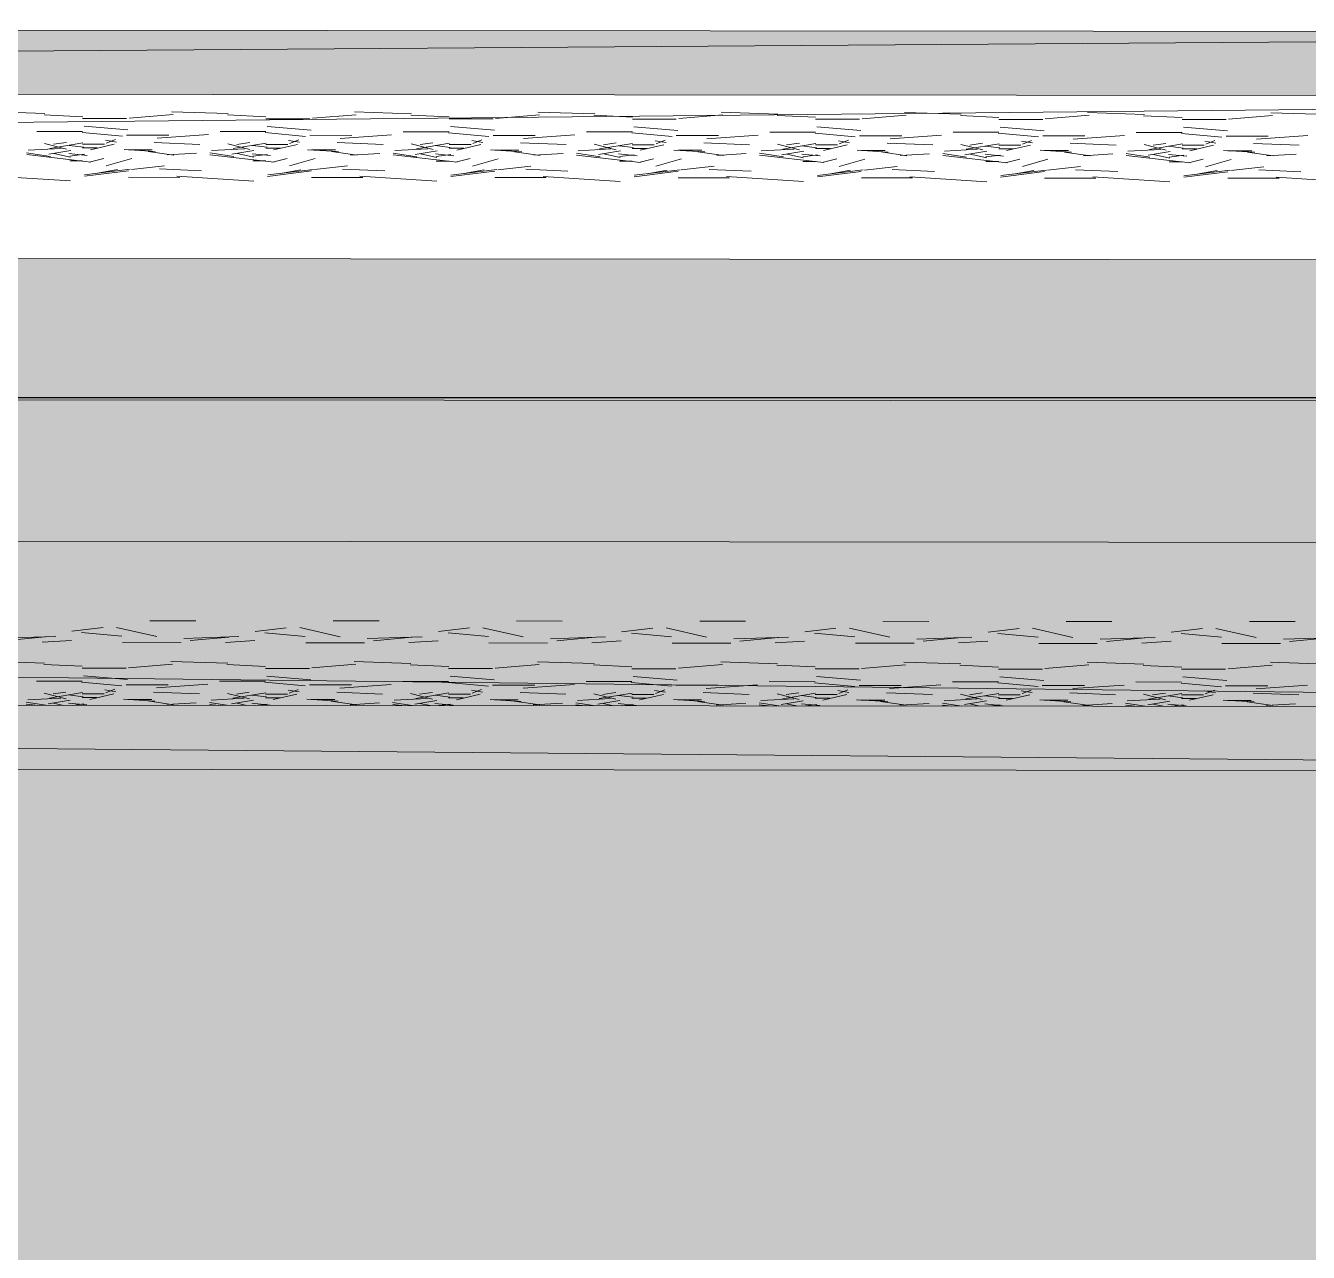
# Model space of a CAD drawing. Header units: inches. Extents: x -957 to 3394, y -3 to 3008.
# Drawn here: x 652.28 to 659.27, y 2179.73 to 2186.42 of the extents above; entities that cross this region are included whole.
import ezdxf

# ---------------------------------------------------------------- set-up
doc = ezdxf.new("R2010")
doc.units = ezdxf.units.IN
doc.header["$MEASUREMENT"] = 0
for name, color, linetype in [('hatches', 7, 'Continuous'), ('PDF_0', 7, 'Continuous'), ('PDF_GROUND', 7, 'Continuous')]:
    doc.layers.add(name, color=color, linetype=linetype)

msp = doc.modelspace()

# ---------------------------------------------------------------- hatches: boundary and pattern name
at = {"layer": 'hatches', "true_color": 0x000000}
h = msp.add_hatch(color=18, dxfattribs=at)
h.dxf.hatch_style = 1
h.paths.add_polyline_path([(423.8217, 2184.3908), (423.8217, 1866.7262), (660.591, 1866.7262), (660.591, 2184.3908)])
h.paths.add_polyline_path([(648.591, 2172.3908), (648.591, 1878.7262), (435.8217, 1878.7262), (435.8217, 2172.3908)], flags=16)

# ---------------------------------------------------------------- linework, layer by layer
at = {"layer": 'PDF_0', "lineweight": 0}
for points in [[(622.6145, 2186.4208), (666.4468, 2186.3833), (622.6142, 2186.0714)], [(622.6096, 2186.0714), (666.4465, 2186.0339), (622.6092, 2185.5993)], [(652.0735, 2185.9521), (652.3832, 2185.9418)], [(652.379, 2185.9344), (652.5888, 2185.9244)], [(652.5885, 2185.9139), (652.8282, 2185.9137)], [(652.8419, 2185.9165), (653.0816, 2185.9362)], [(653.0725, 2185.9512), (653.3821, 2185.9409)], [(653.378, 2185.9336), (653.5878, 2185.9236)], [(653.5874, 2185.913), (653.8272, 2185.9128)], [(653.8409, 2185.9157), (654.0806, 2185.9353)], [(654.0715, 2185.9504), (654.3811, 2185.9401)], [(654.377, 2185.9327), (654.5868, 2185.9227)], [(654.5864, 2185.9122), (654.8261, 2185.912)], [(654.8399, 2185.9148), (655.0796, 2185.9345)], [(655.0705, 2185.9495), (655.3802, 2185.9392)], [(655.3759, 2185.9319), (655.5858, 2185.9219)], [(655.5854, 2185.9113), (655.8251, 2185.9111)], [(655.8388, 2185.914), (656.0786, 2185.9336)], [(656.0695, 2185.9487), (656.3792, 2185.9383)], [(656.3749, 2185.931), (656.5848, 2185.921)], [(656.5844, 2185.9105), (656.8241, 2185.9103)], [(656.8378, 2185.9131), (657.0776, 2185.9328)], [(657.0685, 2185.9478), (657.3782, 2185.9375)], [(657.3739, 2185.9302), (657.5838, 2185.9202)], [(657.8368, 2185.9122), (658.0765, 2185.9319)], [(658.0675, 2185.9469), (658.3771, 2185.9366)], [(658.3729, 2185.9293), (658.5828, 2185.9193)], [(658.8358, 2185.9114), (659.0755, 2185.9311)], [(659.0665, 2185.9461), (659.3761, 2185.9358)], [(652.3387, 2185.8441), (652.5884, 2185.8439)], [(652.596, 2185.872), (652.8357, 2185.8519)], [(653.3376, 2185.8432), (653.5874, 2185.843)], [(653.595, 2185.8712), (653.8347, 2185.8511)], [(654.3366, 2185.8424), (654.5864, 2185.8422)], [(654.594, 2185.8703), (654.8337, 2185.8502)], [(655.3356, 2185.8415), (655.5854, 2185.8413)], [(655.5929, 2185.8695), (655.8327, 2185.8494)], [(656.3346, 2185.8407), (656.5844, 2185.8405)], [(656.5919, 2185.8686), (656.8317, 2185.8485)], [(657.5834, 2185.9096), (657.8231, 2185.9094)], [(657.591, 2185.8677), (657.8307, 2185.8477)], [(658.5824, 2185.9088), (658.8221, 2185.9085)], [(658.5899, 2185.8669), (658.8297, 2185.8468)], [(652.3811, 2185.7773), (652.501, 2185.7471)], [(652.4103, 2185.7511), (652.5902, 2185.781)], [(652.4303, 2185.7739), (652.5002, 2185.7838)], [(652.805, 2185.8181), (652.5852, 2185.8384)], [(652.5883, 2185.7739), (652.7082, 2185.7738)], [(652.7605, 2185.7738), (652.6307, 2185.7438)], [(652.7127, 2185.7956), (652.7726, 2185.7857)], [(652.7674, 2185.7994), (652.7175, 2185.7795)], [(652.8281, 2185.8237), (653.0579, 2185.8235)], [(652.9778, 2185.7838), (653.2276, 2185.7735)], [(652.9943, 2185.8069), (653.2741, 2185.8265)], [(653.3801, 2185.7765), (653.5, 2185.7463)], [(653.4093, 2185.7503), (653.5891, 2185.7802)], [(653.4293, 2185.773), (653.4992, 2185.783)], [(653.804, 2185.8172), (653.5842, 2185.8375)], [(653.5873, 2185.7731), (653.7072, 2185.773)], [(653.7595, 2185.7729), (653.6296, 2185.7429)], [(653.7117, 2185.7947), (653.7716, 2185.7849)], [(653.7664, 2185.7985), (653.7165, 2185.7787)], [(653.8271, 2185.8228), (654.0569, 2185.8226)], [(653.9768, 2185.7829), (654.2265, 2185.7727)], [(653.9933, 2185.806), (654.2731, 2185.8256)], [(654.3791, 2185.7756), (654.499, 2185.7454)], [(654.4082, 2185.7494), (654.5881, 2185.7793)], [(654.4283, 2185.7721), (654.4982, 2185.7821)], [(654.803, 2185.8164), (654.5832, 2185.8367)], [(654.5863, 2185.7722), (654.7062, 2185.7721)], [(654.7585, 2185.7721), (654.6286, 2185.7421)], [(654.7107, 2185.7939), (654.7705, 2185.784)], [(654.7654, 2185.7977), (654.7154, 2185.7778)], [(654.8261, 2185.8219), (655.0559, 2185.8217)], [(654.9758, 2185.7821), (655.2255, 2185.7718)], [(654.9923, 2185.8052), (655.2721, 2185.8248)], [(655.3781, 2185.7748), (655.498, 2185.7445)], [(655.4072, 2185.7486), (655.5871, 2185.7785)], [(655.4273, 2185.7713), (655.4972, 2185.7813)], [(655.802, 2185.8155), (655.5822, 2185.8358)], [(655.5853, 2185.7714), (655.7051, 2185.7713)], [(655.7575, 2185.7712), (655.6276, 2185.7412)], [(655.7096, 2185.793), (655.7695, 2185.7832)], [(655.7644, 2185.7968), (655.7144, 2185.777)], [(655.8251, 2185.8211), (656.0549, 2185.8209)], [(655.9747, 2185.7812), (656.2245, 2185.771)], [(655.9913, 2185.8043), (656.271, 2185.8239)], [(656.3771, 2185.7739), (656.4969, 2185.7437)], [(656.4062, 2185.7477), (656.5861, 2185.7776)], [(656.4263, 2185.7704), (656.4961, 2185.7804)], [(656.801, 2185.8147), (656.5812, 2185.835)], [(656.5843, 2185.7705), (656.7041, 2185.7704)], [(656.7086, 2185.7922), (656.7685, 2185.7823)], [(656.7633, 2185.796), (656.7134, 2185.7761)], [(656.824, 2185.8202), (657.0539, 2185.82)], [(656.9737, 2185.7804), (657.2234, 2185.7701)], [(656.9903, 2185.8035), (657.27, 2185.8231)], [(657.3336, 2185.8398), (657.5834, 2185.8396)], [(657.3761, 2185.7731), (657.4959, 2185.7428)], [(657.4052, 2185.7469), (657.5851, 2185.7768)], [(657.4252, 2185.7696), (657.4951, 2185.7796)], [(657.7999, 2185.8138), (657.5802, 2185.8341)], [(657.7076, 2185.7913), (657.7675, 2185.7815)], [(657.7623, 2185.7951), (657.7124, 2185.7753)], [(657.823, 2185.8194), (658.0528, 2185.8192)], [(657.9727, 2185.7795), (658.2224, 2185.7693)], [(657.9893, 2185.8026), (658.269, 2185.8222)], [(658.3326, 2185.839), (658.5823, 2185.8387)], [(658.3751, 2185.7722), (658.4949, 2185.742)], [(658.4042, 2185.746), (658.584, 2185.7759)], [(658.4242, 2185.7687), (658.4941, 2185.7787)], [(658.7989, 2185.813), (658.5792, 2185.8332)], [(658.7066, 2185.7905), (658.7665, 2185.7806)], [(658.7613, 2185.7942), (658.7114, 2185.7744)], [(658.822, 2185.8185), (659.0518, 2185.8183)], [(658.9717, 2185.7787), (659.2214, 2185.7684)], [(658.9883, 2185.8017), (659.268, 2185.8214)], [(652.2832, 2185.728), (652.413, 2185.708)], [(652.2836, 2185.7175), (652.6332, 2185.6772)], [(652.2923, 2185.7409), (652.4721, 2185.7507)], [(652.4035, 2185.72), (652.5234, 2185.74)], [(652.4322, 2185.7238), (652.5222, 2185.7036)], [(652.5139, 2185.7235), (652.6138, 2185.7134)], [(652.5148, 2185.7681), (652.5947, 2185.7582)], [(652.5181, 2185.7093), (652.598, 2185.7193)], [(652.5883, 2185.7539), (652.6682, 2185.7538)], [(652.8146, 2185.7452), (652.9844, 2185.7351)], [(652.8381, 2185.7438), (652.9679, 2185.7437)], [(652.9457, 2185.7353), (653.0856, 2185.7152)], [(653.0499, 2185.7156), (653.2097, 2185.7254)], [(653.2821, 2185.7272), (653.412, 2185.7072)], [(653.2826, 2185.7166), (653.6322, 2185.6764)], [(653.2913, 2185.7401), (653.471, 2185.7499)], [(653.4025, 2185.7191), (653.5224, 2185.7391)], [(653.4312, 2185.7229), (653.5211, 2185.7028)], [(653.5128, 2185.7226), (653.6128, 2185.7125)], [(653.5138, 2185.7672), (653.5937, 2185.7573)], [(653.5171, 2185.7085), (653.597, 2185.7185)], [(653.5873, 2185.753), (653.6672, 2185.7529)], [(653.8136, 2185.7444), (653.9834, 2185.7343)], [(653.8371, 2185.743), (653.9669, 2185.7429)], [(653.9447, 2185.7344), (654.0846, 2185.7143)], [(654.0488, 2185.7147), (654.2087, 2185.7245)], [(654.2811, 2185.7263), (654.411, 2185.7063)], [(654.2816, 2185.7158), (654.6312, 2185.6755)], [(654.2903, 2185.7392), (654.47, 2185.749)], [(654.4015, 2185.7183), (654.5214, 2185.7383)], [(654.4302, 2185.7221), (654.5201, 2185.7019)], [(654.5118, 2185.7218), (654.6118, 2185.7117)], [(654.5128, 2185.7664), (654.5927, 2185.7565)], [(654.5161, 2185.7076), (654.596, 2185.7176)], [(654.5863, 2185.7521), (654.6662, 2185.7521)], [(654.8126, 2185.7435), (654.9824, 2185.7334)], [(654.836, 2185.7421), (654.9659, 2185.742)], [(654.9437, 2185.7336), (655.0835, 2185.7135)], [(655.0478, 2185.7139), (655.2077, 2185.7237)], [(655.2801, 2185.7255), (655.41, 2185.7055)], [(655.2805, 2185.7149), (655.6302, 2185.6746)], [(655.2893, 2185.7383), (655.4691, 2185.7482)], [(655.4005, 2185.7174), (655.5204, 2185.7374)], [(655.4292, 2185.7212), (655.5191, 2185.7011)], [(655.5108, 2185.7209), (655.6108, 2185.7108)], [(655.5118, 2185.7655), (655.5917, 2185.7556)], [(655.5151, 2185.7068), (655.595, 2185.7168)], [(655.5853, 2185.7513), (655.6652, 2185.7512)], [(655.8116, 2185.7427), (655.9814, 2185.7326)], [(655.835, 2185.7413), (655.9649, 2185.7411)], [(655.9426, 2185.7327), (656.0825, 2185.7126)], [(656.0468, 2185.713), (656.2067, 2185.7228)], [(656.2791, 2185.7246), (656.409, 2185.7046)], [(656.2795, 2185.714), (656.6292, 2185.6738)], [(656.2883, 2185.7375), (656.4681, 2185.7473)], [(656.3995, 2185.7166), (656.5194, 2185.7366)], [(656.4282, 2185.7204), (656.5181, 2185.7002)], [(656.5098, 2185.7201), (656.6098, 2185.71)], [(656.5107, 2185.7646), (656.5907, 2185.7548)], [(656.5141, 2185.7059), (656.594, 2185.7159)], [(656.5843, 2185.7504), (656.6642, 2185.7504)], [(656.7565, 2185.7704), (656.6266, 2185.7404)], [(656.8106, 2185.7418), (656.9804, 2185.7317)], [(656.834, 2185.7404), (656.9638, 2185.7403)], [(656.9416, 2185.7319), (657.0815, 2185.7117)], [(657.0458, 2185.7121), (657.2056, 2185.722)], [(657.2781, 2185.7237), (657.4079, 2185.7038)], [(657.2785, 2185.7132), (657.6282, 2185.6729)], [(657.2873, 2185.7366), (657.4671, 2185.7465)], [(657.3984, 2185.7157), (657.5184, 2185.7357)], [(657.4273, 2185.7195), (657.5171, 2185.6994)], [(657.5088, 2185.7192), (657.6088, 2185.7091)], [(657.5097, 2185.7638), (657.5896, 2185.7539)], [(657.5131, 2185.7051), (657.593, 2185.715)], [(657.5833, 2185.7697), (657.7031, 2185.7696)], [(657.5833, 2185.7496), (657.6632, 2185.7495)], [(657.7554, 2185.7695), (657.6256, 2185.7395)], [(657.8096, 2185.741), (657.9794, 2185.7308)], [(657.833, 2185.7395), (657.9628, 2185.7394)], [(657.9406, 2185.731), (658.0805, 2185.7109)], [(658.0448, 2185.7113), (658.2046, 2185.7211)], [(658.2771, 2185.7229), (658.407, 2185.7029)], [(658.2775, 2185.7123), (658.6272, 2185.6721)], [(658.2863, 2185.7358), (658.4661, 2185.7456)], [(658.3974, 2185.7149), (658.5174, 2185.7349)], [(658.4262, 2185.7187), (658.5161, 2185.6985)], [(658.5078, 2185.7184), (658.6077, 2185.7082)], [(658.5087, 2185.7629), (658.5886, 2185.753)], [(658.5121, 2185.7042), (658.592, 2185.7142)], [(658.5823, 2185.7688), (658.7021, 2185.7687)], [(658.5823, 2185.7487), (658.6622, 2185.7487)], [(658.7544, 2185.7687), (658.6246, 2185.7386)], [(658.8085, 2185.7401), (658.9784, 2185.73)], [(658.832, 2185.7387), (658.9618, 2185.7386)], [(658.9396, 2185.7302), (659.0795, 2185.71)], [(659.0438, 2185.7104), (659.2036, 2185.7203)], [(652.5183, 2185.6841), (652.5883, 2185.6841)], [(652.5988, 2185.6078), (652.8485, 2185.6377)], [(652.7037, 2185.6972), (652.6237, 2185.6772)], [(652.6689, 2185.6158), (652.7788, 2185.6357)], [(652.7167, 2185.6569), (652.8566, 2185.6967)], [(652.8542, 2185.6366), (653.0341, 2185.6563)], [(653.0067, 2185.6395), (653.2365, 2185.6293)], [(653.5172, 2185.6833), (653.5873, 2185.6832)], [(653.5977, 2185.607), (653.8475, 2185.6368)], [(653.7027, 2185.6964), (653.6227, 2185.6764)], [(653.6679, 2185.615), (653.7778, 2185.6349)], [(653.7157, 2185.6561), (653.8556, 2185.6959)], [(653.8532, 2185.6358), (654.0331, 2185.6555)], [(654.0057, 2185.6387), (654.2355, 2185.6284)], [(654.5162, 2185.6824), (654.5862, 2185.6824)], [(654.5967, 2185.6061), (654.8465, 2185.636)], [(654.7017, 2185.6955), (654.6216, 2185.6755)], [(654.6669, 2185.6141), (654.7768, 2185.634)], [(654.7146, 2185.6552), (654.8545, 2185.695)], [(654.8522, 2185.6349), (655.0321, 2185.6546)], [(655.0047, 2185.6378), (655.2345, 2185.6276)], [(655.5152, 2185.6816), (655.5852, 2185.6815)], [(655.5957, 2185.6053), (655.8455, 2185.6351)], [(655.7007, 2185.6947), (655.6206, 2185.6747)], [(655.6659, 2185.6133), (655.7758, 2185.6332)], [(655.7136, 2185.6543), (655.8535, 2185.6942)], [(655.8512, 2185.6341), (656.031, 2185.6538)], [(656.0037, 2185.6369), (656.2335, 2185.6267)], [(656.5142, 2185.6807), (656.5842, 2185.6807)], [(656.5947, 2185.6044), (656.8445, 2185.6342)], [(656.6997, 2185.6938), (656.6197, 2185.6738)], [(656.6649, 2185.6124), (656.7748, 2185.6323)], [(656.7126, 2185.6535), (656.8525, 2185.6933)], [(656.8502, 2185.6332), (657.03, 2185.6529)], [(657.0027, 2185.6361), (657.2325, 2185.6259)], [(657.5132, 2185.6799), (657.5832, 2185.6798)], [(657.5937, 2185.6036), (657.8435, 2185.6334)], [(657.6987, 2185.693), (657.6187, 2185.6729)], [(657.6639, 2185.6116), (657.7738, 2185.6315)], [(657.7116, 2185.6526), (657.8514, 2185.6925)], [(657.8492, 2185.6324), (658.029, 2185.6521)], [(658.0017, 2185.6352), (658.2315, 2185.625)], [(658.5122, 2185.679), (658.5822, 2185.6789)], [(658.5927, 2185.6027), (658.8425, 2185.6325)], [(658.6976, 2185.6921), (658.6177, 2185.6721)], [(658.6629, 2185.6107), (658.7728, 2185.6306)], [(658.7105, 2185.6518), (658.8504, 2185.6916)], [(658.8482, 2185.6315), (659.0279, 2185.6512)], [(659.0007, 2185.6344), (659.2305, 2185.6241)], [(652.1024, 2185.6009), (652.5224, 2185.5737)], [(652.5979, 2185.5994), (652.8378, 2185.6291)], [(652.8379, 2185.5938), (653.1177, 2185.5936)], [(653.1014, 2185.6001), (653.5214, 2185.5729)], [(653.5969, 2185.5985), (653.8368, 2185.6282)], [(653.8369, 2185.593), (654.1167, 2185.5927)], [(654.1004, 2185.5992), (654.5204, 2185.572)], [(654.5959, 2185.5977), (654.8358, 2185.6274)], [(654.8359, 2185.5921), (655.1156, 2185.5919)], [(655.0994, 2185.5984), (655.5193, 2185.5712)], [(655.5949, 2185.5968), (655.8347, 2185.6265)], [(655.8349, 2185.5913), (656.1146, 2185.591)], [(656.0984, 2185.5975), (656.5182, 2185.5703)], [(656.5939, 2185.596), (656.8337, 2185.6257)], [(656.8339, 2185.5904), (657.1136, 2185.5902)], [(657.0974, 2185.5966), (657.5172, 2185.5695)], [(657.5929, 2185.5951), (657.8327, 2185.6248)], [(657.8329, 2185.5896), (658.1126, 2185.5893)], [(658.0963, 2185.5958), (658.5162, 2185.5686)], [(658.5919, 2185.5943), (658.8317, 2185.624)], [(658.8319, 2185.5887), (659.1116, 2185.5885)], [(659.0953, 2185.5949), (659.5152, 2185.5677)], [(397.2218, 2184.5985), (661.2522, 2184.3727)], [(622.6068, 2182.7401), (666.4437, 2182.7027), (622.6072, 2183.2121)], [(652.5298, 2183.1186), (652.6996, 2183.1386)], [(652.7729, 2183.1394), (652.9926, 2183.0891)], [(652.9557, 2183.1762), (653.2055, 2183.176)], [(653.5288, 2183.1178), (653.6986, 2183.1377)], [(653.7719, 2183.1385), (653.9916, 2183.0883)], [(653.9547, 2183.1754), (654.2045, 2183.1752)], [(654.5278, 2183.1169), (654.6976, 2183.1368)], [(654.7708, 2183.1377), (654.9906, 2183.0874)], [(654.9537, 2183.1745), (655.2034, 2183.1743)], [(655.5267, 2183.116), (655.6966, 2183.136)], [(655.7698, 2183.1368), (655.9896, 2183.0866)], [(655.9526, 2183.1737), (656.2024, 2183.1735)], [(656.5257, 2183.1152), (656.6956, 2183.1351)], [(656.7688, 2183.136), (656.9886, 2183.0857)], [(656.9516, 2183.1728), (657.2014, 2183.1726)], [(657.5247, 2183.1143), (657.6946, 2183.1343)], [(657.7677, 2183.1351), (657.9875, 2183.0848)], [(657.9506, 2183.172), (658.2003, 2183.1717)], [(658.5237, 2183.1135), (658.6936, 2183.1334)], [(658.7667, 2183.1342), (658.9865, 2183.084)], [(658.9496, 2183.1711), (659.1993, 2183.1709)], [(652.142, 2183.0805), (652.4416, 2183.0902)], [(652.176, 2183.0681), (652.3857, 2183.088)], [(652.3682, 2183.0589), (652.528, 2183.0687)], [(652.5829, 2183.1111), (652.8027, 2183.0909)], [(652.8058, 2183.0565), (653.1255, 2183.0562)], [(653.1409, 2183.0797), (653.4406, 2183.0894)], [(653.175, 2183.0673), (653.3847, 2183.0872)], [(653.3672, 2183.058), (653.527, 2183.0678)], [(653.5819, 2183.1102), (653.8016, 2183.09)], [(653.8048, 2183.0557), (654.1244, 2183.0554)], [(654.1399, 2183.0788), (654.4396, 2183.0885)], [(654.1739, 2183.0664), (654.3837, 2183.0863)], [(654.3662, 2183.0572), (654.526, 2183.067)], [(654.5809, 2183.1094), (654.8006, 2183.0892)], [(654.8038, 2183.0548), (655.1234, 2183.0545)], [(655.1389, 2183.078), (655.4386, 2183.0877)], [(655.1729, 2183.0656), (655.3827, 2183.0855)], [(655.3652, 2183.0563), (655.525, 2183.0661)], [(655.5799, 2183.1085), (655.7996, 2183.0883)], [(655.8028, 2183.0539), (656.1224, 2183.0537)], [(656.1379, 2183.0771), (656.4376, 2183.0868)], [(656.1718, 2183.0647), (656.3817, 2183.0846)], [(656.3642, 2183.0554), (656.524, 2183.0653)], [(656.5789, 2183.1077), (656.7986, 2183.0875)], [(656.8017, 2183.0531), (657.1214, 2183.0528)], [(657.1368, 2183.0763), (657.4366, 2183.086)], [(657.1708, 2183.0638), (657.3807, 2183.0837)], [(657.3632, 2183.0546), (657.523, 2183.0644)], [(657.5779, 2183.1068), (657.7976, 2183.0866)], [(657.8007, 2183.0522), (658.1203, 2183.052)], [(658.1358, 2183.0754), (658.4356, 2183.0851)], [(658.1698, 2183.063), (658.3796, 2183.0829)], [(658.3622, 2183.0537), (658.522, 2183.0636)], [(658.5769, 2183.106), (658.7966, 2183.0858)], [(658.7997, 2183.0514), (659.1193, 2183.0511)], [(659.1348, 2183.0746), (659.4345, 2183.0843)], [(659.1688, 2183.0621), (659.3786, 2183.082)], [(652.071, 2182.9551), (652.3807, 2182.9448)], [(652.3764, 2182.9375), (652.5863, 2182.9275)], [(652.5859, 2182.9169), (652.8256, 2182.9167)], [(652.8393, 2182.9195), (653.079, 2182.9392)], [(653.07, 2182.9542), (653.3797, 2182.9439)], [(653.3754, 2182.9366), (653.5853, 2182.9266)], [(653.5849, 2182.916), (653.8246, 2182.9158)], [(653.8383, 2182.9187), (654.078, 2182.9384)], [(654.0689, 2182.9534), (654.3786, 2182.9431)], [(654.3744, 2182.9358), (654.5843, 2182.9258)], [(654.5839, 2182.9152), (654.8236, 2182.915)], [(654.8373, 2182.9178), (655.077, 2182.9375)], [(655.0679, 2182.9525), (655.3776, 2182.9422)], [(655.3734, 2182.9349), (655.5832, 2182.9249)], [(655.5829, 2182.9143), (655.8226, 2182.9141)], [(655.8363, 2182.917), (656.076, 2182.9366)], [(656.0669, 2182.9517), (656.3766, 2182.9414)], [(656.3724, 2182.934), (656.5822, 2182.924)], [(656.5819, 2182.9135), (656.8216, 2182.9133)], [(656.8353, 2182.9161), (657.075, 2182.9358)], [(657.0659, 2182.9508), (657.3756, 2182.9405)], [(657.3714, 2182.9332), (657.5812, 2182.9232)], [(657.5808, 2182.9126), (657.8206, 2182.9124)], [(657.8343, 2182.9153), (658.074, 2182.9349)], [(658.0649, 2182.95), (658.3745, 2182.9397)], [(658.3704, 2182.9323), (658.5802, 2182.9223)], [(658.5798, 2182.9118), (658.8195, 2182.9116)], [(658.8333, 2182.9144), (659.073, 2182.9341)], [(659.0639, 2182.9491), (659.3735, 2182.9388)], [(652.3361, 2182.8471), (652.5858, 2182.8469)], [(652.8024, 2182.8211), (652.5827, 2182.8414)], [(652.5934, 2182.875), (652.8332, 2182.855)], [(653.3351, 2182.8463), (653.5848, 2182.846)], [(653.8014, 2182.8203), (653.5817, 2182.8405)], [(653.5924, 2182.8742), (653.8322, 2182.8541)], [(654.3341, 2182.8454), (654.5838, 2182.8452)], [(654.8004, 2182.8194), (654.5807, 2182.8397)], [(654.5914, 2182.8733), (654.8312, 2182.8533)], [(655.3331, 2182.8445), (655.5828, 2182.8443)], [(655.7994, 2182.8186), (655.5797, 2182.8388)], [(655.5903, 2182.8725), (655.8301, 2182.8524)], [(656.3321, 2182.8437), (656.5818, 2182.8435)], [(656.7984, 2182.8177), (656.5786, 2182.838)], [(656.5893, 2182.8716), (656.8291, 2182.8516)], [(657.331, 2182.8428), (657.5808, 2182.8426)], [(657.7974, 2182.8169), (657.5776, 2182.8371)], [(657.5883, 2182.8708), (657.8281, 2182.8507)], [(658.33, 2182.842), (658.5798, 2182.8418)], [(658.7964, 2182.816), (658.5766, 2182.8363)], [(658.5873, 2182.8699), (658.8271, 2182.8498)], [(652.3785, 2182.7804), (652.4984, 2182.7502)], [(652.4077, 2182.7542), (652.5876, 2182.7841)], [(652.4277, 2182.7769), (652.4977, 2182.7869)], [(652.5122, 2182.7711), (652.5921, 2182.7611)], [(652.5858, 2182.777), (652.7056, 2182.7769)], [(652.758, 2182.7768), (652.6281, 2182.7469)], [(652.7101, 2182.7987), (652.7701, 2182.7888)], [(652.7649, 2182.8024), (652.7149, 2182.7826)], [(652.8255, 2182.8267), (653.0553, 2182.8265)], [(652.9752, 2182.7868), (653.225, 2182.7766)], [(652.9918, 2182.8099), (653.2715, 2182.8295)], [(653.3775, 2182.7795), (653.4974, 2182.7494)], [(653.4067, 2182.7533), (653.5865, 2182.7832)], [(653.4267, 2182.776), (653.4967, 2182.786)], [(653.5112, 2182.7702), (653.5911, 2182.7602)], [(653.5848, 2182.7761), (653.7046, 2182.776)], [(653.757, 2182.776), (653.627, 2182.746)], [(653.7091, 2182.7979), (653.7691, 2182.7879)], [(653.7639, 2182.8015), (653.7139, 2182.7817)], [(653.8245, 2182.8258), (654.0543, 2182.8256)], [(653.9742, 2182.786), (654.224, 2182.7757)], [(653.9908, 2182.809), (654.2705, 2182.8287)], [(654.3766, 2182.7787), (654.4964, 2182.7485)], [(654.4057, 2182.7525), (654.5855, 2182.7824)], [(654.4257, 2182.7752), (654.4957, 2182.7852)], [(654.5102, 2182.7694), (654.5901, 2182.7593)], [(654.5838, 2182.7753), (654.7036, 2182.7752)], [(654.7559, 2182.7751), (654.626, 2182.7452)], [(654.7081, 2182.797), (654.768, 2182.787)], [(654.7629, 2182.8007), (654.7129, 2182.7809)], [(654.8235, 2182.825), (655.0533, 2182.8248)], [(654.9732, 2182.7851), (655.2229, 2182.7749)], [(654.9897, 2182.8082), (655.2695, 2182.8278)], [(655.3756, 2182.7778), (655.4954, 2182.7476)], [(655.4047, 2182.7516), (655.5845, 2182.7815)], [(655.4247, 2182.7743), (655.4946, 2182.7843)], [(655.5092, 2182.7685), (655.5891, 2182.7585)], [(655.5827, 2182.7744), (655.7025, 2182.7743)], [(655.7549, 2182.7743), (655.625, 2182.7445)], [(655.707, 2182.7961), (655.767, 2182.7862)], [(655.7619, 2182.7998), (655.7118, 2182.78)], [(655.8225, 2182.8241), (656.0523, 2182.8239)], [(655.9721, 2182.7843), (656.2219, 2182.774)], [(655.9887, 2182.8073), (656.2685, 2182.827)], [(656.3746, 2182.777), (656.4943, 2182.7468)], [(656.4037, 2182.7508), (656.5835, 2182.7807)], [(656.4237, 2182.7735), (656.4936, 2182.7834)], [(656.5081, 2182.7677), (656.5881, 2182.7576)], [(656.5817, 2182.7735), (656.7015, 2182.7734)], [(656.7539, 2182.7734), (656.624, 2182.7436)], [(656.706, 2182.7953), (656.766, 2182.7853)], [(656.7608, 2182.799), (656.7108, 2182.7792)], [(656.8215, 2182.8233), (657.0513, 2182.8231)], [(656.9711, 2182.7834), (657.2209, 2182.7731)], [(656.9877, 2182.8065), (657.2675, 2182.8261)], [(657.3736, 2182.7761), (657.4933, 2182.7459)], [(657.4027, 2182.7499), (657.5825, 2182.7798)], [(657.4227, 2182.7726), (657.4926, 2182.7826)], [(657.5071, 2182.7668), (657.587, 2182.7568)], [(657.5807, 2182.7727), (657.7005, 2182.7726)], [(657.7528, 2182.7725), (657.623, 2182.7428)], [(657.705, 2182.7944), (657.765, 2182.7845)], [(657.7598, 2182.7981), (657.7098, 2182.7783)], [(657.8205, 2182.8224), (658.0503, 2182.8222)], [(657.9701, 2182.7826), (658.2199, 2182.7723)], [(657.9867, 2182.8056), (658.2665, 2182.8253)], [(658.3726, 2182.7752), (658.4923, 2182.7451)], [(658.4016, 2182.749), (658.5815, 2182.7789)], [(658.4217, 2182.7718), (658.4915, 2182.7817)], [(658.5061, 2182.766), (658.586, 2182.7559)], [(658.5797, 2182.7718), (658.6995, 2182.7717)], [(658.752, 2182.7717), (658.622, 2182.7419)], [(658.704, 2182.7936), (658.7639, 2182.7836)], [(658.7588, 2182.7973), (658.7088, 2182.7774)], [(658.8195, 2182.8216), (659.0493, 2182.8214)], [(658.9691, 2182.7817), (659.2189, 2182.7714)], [(658.9857, 2182.8048), (659.2655, 2182.8244)], [(622.611, 2182.3906), (666.4434, 2182.3531), (622.6113, 2182.7401)], [(652.2806, 2182.731), (652.3873, 2182.7147)], [(652.2811, 2182.7205), (652.3312, 2182.7147)], [(652.2897, 2182.7439), (652.4696, 2182.7538)], [(652.4009, 2182.7231), (652.5209, 2182.743)], [(652.4297, 2182.7268), (652.485, 2182.7146)], [(652.5113, 2182.7265), (652.6112, 2182.7165)], [(652.5326, 2182.7146), (652.5955, 2182.7223)], [(652.5858, 2182.7569), (652.6657, 2182.7568)], [(652.812, 2182.7483), (652.9819, 2182.7381)], [(652.8355, 2182.7468), (652.9653, 2182.7467)], [(652.9432, 2182.7383), (653.083, 2182.7182)], [(653.0473, 2182.7186), (653.2071, 2182.7285)], [(653.2796, 2182.7302), (653.3863, 2182.7138)], [(653.2801, 2182.7196), (653.3302, 2182.7139)], [(653.2887, 2182.7431), (653.4686, 2182.7529)], [(653.3999, 2182.7222), (653.5199, 2182.7422)], [(653.4287, 2182.726), (653.484, 2182.7137)], [(653.5102, 2182.7257), (653.6102, 2182.7156)], [(653.5316, 2182.7137), (653.5945, 2182.7215)], [(653.5847, 2182.756), (653.6647, 2182.756)], [(653.811, 2182.7475), (653.9809, 2182.7373)], [(653.8345, 2182.746), (653.9643, 2182.7459)], [(653.9422, 2182.7375), (654.082, 2182.7173)], [(654.0462, 2182.7177), (654.2061, 2182.7276)], [(654.2786, 2182.7293), (654.3852, 2182.713)], [(654.2791, 2182.7188), (654.3292, 2182.713)], [(654.2877, 2182.7422), (654.4676, 2182.752)], [(654.3989, 2182.7214), (654.5189, 2182.7413)], [(654.4276, 2182.7251), (654.483, 2182.7129)], [(654.5092, 2182.7248), (654.6091, 2182.7148)], [(654.5306, 2182.7128), (654.5935, 2182.7206)], [(654.5837, 2182.7552), (654.6636, 2182.7551)], [(654.81, 2182.7466), (654.9799, 2182.7364)], [(654.8335, 2182.7451), (654.9633, 2182.745)], [(654.9412, 2182.7366), (655.0809, 2182.7165)], [(655.0452, 2182.7169), (655.2051, 2182.7268)], [(655.2775, 2182.7285), (655.3842, 2182.7121)], [(655.278, 2182.7179), (655.3283, 2182.7122)], [(655.2867, 2182.7414), (655.4665, 2182.7512)], [(655.3979, 2182.7205), (655.5178, 2182.7404)], [(655.4266, 2182.7243), (655.4819, 2182.712)], [(655.5082, 2182.724), (655.6081, 2182.7139)], [(655.5295, 2182.712), (655.5925, 2182.7198)], [(655.5827, 2182.7543), (655.6626, 2182.7542)], [(655.809, 2182.7458), (655.9789, 2182.7356)], [(655.8325, 2182.7443), (655.9623, 2182.7442)], [(655.9401, 2182.7358), (656.0799, 2182.7156)], [(656.0442, 2182.716), (656.2041, 2182.7259)], [(656.2765, 2182.7276), (656.3832, 2182.7113)], [(656.277, 2182.7171), (656.3272, 2182.7113)], [(656.2857, 2182.7405), (656.4655, 2182.7503)], [(656.3969, 2182.7197), (656.5168, 2182.7396)], [(656.4256, 2182.7234), (656.4809, 2182.7112)], [(656.5072, 2182.7231), (656.6071, 2182.7131)], [(656.5285, 2182.7111), (656.5914, 2182.7189)], [(656.5817, 2182.7535), (656.6616, 2182.7534)], [(656.808, 2182.7449), (656.9778, 2182.7347)], [(656.8315, 2182.7434), (656.9613, 2182.7433)], [(656.9391, 2182.7349), (657.0789, 2182.7148)], [(657.0432, 2182.7152), (657.203, 2182.7251)], [(657.2755, 2182.7268), (657.3823, 2182.7104)], [(657.276, 2182.7162), (657.3262, 2182.7105)], [(657.2847, 2182.7397), (657.4645, 2182.7495)], [(657.3959, 2182.7188), (657.5158, 2182.7387)], [(657.4246, 2182.7225), (657.4799, 2182.7103)], [(657.5062, 2182.7223), (657.606, 2182.7122)], [(657.5275, 2182.7103), (657.5904, 2182.7181)], [(657.5807, 2182.7526), (657.6606, 2182.7525)], [(657.807, 2182.7441), (657.9768, 2182.7339)], [(657.8305, 2182.7426), (657.9603, 2182.7425)], [(657.9381, 2182.7341), (658.0779, 2182.7139)], [(658.0422, 2182.7143), (658.202, 2182.7242)], [(658.2745, 2182.7259), (658.3812, 2182.7096)], [(658.2749, 2182.7154), (658.3252, 2182.7096)], [(658.2837, 2182.7388), (658.4635, 2182.7486)], [(658.3949, 2182.718), (658.5148, 2182.7379)], [(658.4236, 2182.7217), (658.4789, 2182.7095)], [(658.5052, 2182.7214), (658.605, 2182.7113)], [(658.5265, 2182.7094), (658.5894, 2182.7172)], [(658.5797, 2182.7518), (658.6596, 2182.7517)], [(658.806, 2182.7432), (658.9758, 2182.733)], [(658.8294, 2182.7417), (658.9593, 2182.7416)], [(658.937, 2182.7332), (659.0769, 2182.7131)], [(659.0412, 2182.7135), (659.201, 2182.7234)]]:
    msp.add_lwpolyline(points, dxfattribs=at)
msp.add_lwpolyline([(666.4458, 2185.1391), (666.4444, 2183.5973), (623.0598, 2183.6344), (623.0611, 2185.1762)], close=True, dxfattribs=at)
at = {"layer": 'PDF_0', "lineweight": 0, "transparency": 33554559}
for points in [[(622.6142, 2186.0714), (666.4465, 2186.0339), (622.6145, 2186.4208), (666.4468, 2186.3833)], [(666.4458, 2185.1391), (666.4444, 2183.5973), (623.0611, 2185.1762), (623.0598, 2183.6344)], [(622.611, 2182.3906), (622.6113, 2182.7401), (666.4434, 2182.3531), (666.4437, 2182.7027)]]:
    msp.add_solid(points, dxfattribs=at)
at = {"layer": 'PDF_GROUND', "color": 18, "true_color": 0x000000}
msp.add_lwpolyline([(660.591, 2184.3908), (423.8217, 2184.3908), (423.8217, 1866.7262), (660.591, 1866.7262)], close=True, dxfattribs=at)

doc.saveas('drawing.dxf')
